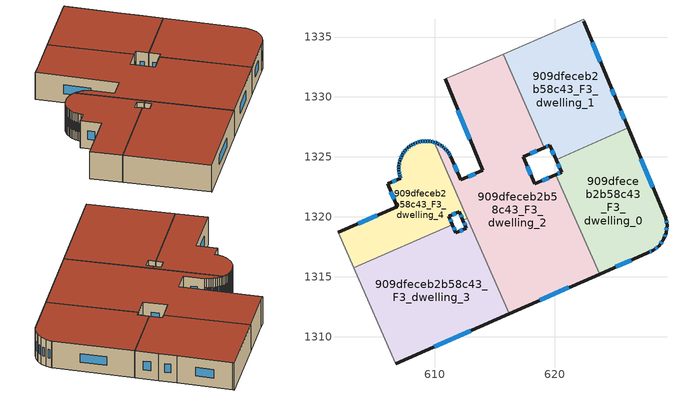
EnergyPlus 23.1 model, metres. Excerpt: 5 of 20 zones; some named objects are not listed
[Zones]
909dfeceb2b58c43_F3_dwelling_0
 floor to 909dfeceb2b58c43_F2_dwelling_0 (EU_floor_Construction): 626.14,1327.41 629.27,1319.93 629.28,1319.9 629.38,1319.28 629.3,1318.67 629.11,1318.16 629.08,1318.09 628.71,1317.59 628.22,1317.21 627.78,1317 623.75,1315.23 620.11,1323.53 620.58,1323.73 620.12,1324.78 z9
 wall outside (EU_wall_Construction): 623.75,1315.23 627.78,1317 628.22,1317.21 628.71,1317.59 629.08,1318.09 629.11,1318.16 629.31,1318.67 629.38,1319.28 629.28,1319.9 629.28,1319.93 626.14,1327.41 / 620.12,1324.78 620.58,1323.73 620.11,1323.53 z9:12
 wall to 909dfeceb2b58c43_F3_dwelling_2 (EU_wall_Construction): 620.11,1323.53 623.75,1315.23 z9:12
 wall to 909dfeceb2b58c43_F3_dwelling_1 (EU_wall_Construction): 626.14,1327.41 620.12,1324.77 z9:12
 window (EU_Window_Construction): 629.33,1318.88 629.35,1319.07 / 629.18,1318.33 629.24,1318.5 / 628.84,1317.76 628.95,1317.92 / 628.39,1317.34 628.54,1317.46 / 627.93,1317.07 628.07,1317.14 / 625.12,1315.83 626.41,1316.4 / 620.42,1323.66 620.27,1323.6 / 620.28,1324.42 620.42,1324.09 / 628.21,1322.47 627.2,1324.87 / 629.34,1319.49 629.31,1319.69 z10.02:10.98
 roof outside (EU_roof_Construction): 628.22,1317.21 628.71,1317.59 629.08,1318.09 629.11,1318.16 629.31,1318.67 629.38,1319.28 629.28,1319.9 629.28,1319.93 626.14,1327.41 620.12,1324.78 620.58,1323.73 620.11,1323.53 623.75,1315.23 627.78,1317 z12
909dfeceb2b58c43_F3_dwelling_1
 floor to 909dfeceb2b58c43_F2_dwelling_1 (EU_floor_Construction): 622.48,1336.34 622.44,1336.3 624.54,1331.19 625.22,1329.6 626.14,1327.41 620.12,1324.78 619.59,1325.98 619.12,1325.77 615.7,1333.57 622.43,1336.46 z9
 wall outside (EU_wall_Construction): 619.12,1325.77 619.59,1325.98 620.12,1324.78 / 626.14,1327.41 625.22,1329.6 624.54,1331.19 622.44,1336.3 z9:12
 wall adiabatic (EU_wall_Construction): 622.44,1336.3 622.48,1336.34 622.43,1336.46 615.7,1333.57 z9:12
 wall to 909dfeceb2b58c43_F3_dwelling_2 (EU_wall_Construction): 615.7,1333.57 619.13,1325.77 z9:12
 window (EU_Window_Construction): 619.77,1325.57 619.94,1325.18 / 619.28,1325.84 619.43,1325.91 / 623.83,1332.93 623.16,1334.57 / 624.99,1330.14 624.77,1330.65 / 625.82,1328.16 625.53,1328.86 z10.02:10.98
 roof outside (EU_roof_Construction): 626.14,1327.41 625.22,1329.6 624.54,1331.19 622.44,1336.3 622.48,1336.34 622.43,1336.46 615.7,1333.57 619.12,1325.77 619.59,1325.98 620.12,1324.78 z12
909dfeceb2b58c43_F3_dwelling_2
 floor to 909dfeceb2b58c43_F2_dwelling_2 (EU_floor_Construction): 615.7,1333.57 619.12,1325.77 617.37,1325 618.36,1322.75 620.11,1323.53 623.75,1315.23 616.22,1311.93 609.95,1326.22 610.14,1326.16 610.33,1326.08 610.51,1325.96 610.69,1325.84 610.85,1325.69 610.99,1325.55 611.12,1325.38 611.24,1325.2 611.34,1325.01 612.16,1323.1 613.99,1323.88 610.87,1331.5 611.49,1331.76 z9
 wall outside (EU_wall_Construction): 610.87,1331.5 613.99,1323.88 612.16,1323.1 611.34,1325.01 611.24,1325.2 611.12,1325.38 610.99,1325.55 610.85,1325.69 610.69,1325.84 610.51,1325.96 610.33,1326.08 610.14,1326.16 609.95,1326.22 / 620.11,1323.53 618.36,1322.75 617.37,1325 619.12,1325.77 / 616.22,1311.93 623.75,1315.23 z9:12
 wall adiabatic (EU_wall_Construction): 615.7,1333.57 611.49,1331.76 610.87,1331.5 z9:12
 wall to 909dfeceb2b58c43_F3_dwelling_3 (EU_wall_Construction): 612.72,1319.9 616.22,1311.93 z9:12
 wall to 909dfeceb2b58c43_F3_dwelling_4 (EU_wall_Construction): 609.95,1326.22 612.72,1319.9 z9:12
 window (EU_Window_Construction): 610.45,1326 610.39,1326.04 / 610.63,1325.88 610.57,1325.92 / 610.79,1325.74 610.74,1325.79 / 610.94,1325.6 610.9,1325.64 / 611.08,1325.44 611.04,1325.49 / 611.2,1325.26 611.16,1325.32 / 611.3,1325.08 611.27,1325.14 / 611.88,1323.75 611.62,1324.36 / 613.37,1323.61 612.78,1323.36 / 611.93,1328.91 612.93,1326.47 / 617.97,1325.26 618.53,1325.51 / 618.02,1323.52 617.71,1324.23 / 619.51,1323.26 618.95,1323.02 / 618.78,1313.05 621.19,1314.11 / 610.08,1326.18 610.01,1326.2 / 610.27,1326.1 610.2,1326.13 z10.02:10.98
 roof outside (EU_roof_Construction): 623.75,1315.23 620.11,1323.53 618.36,1322.75 617.37,1325 619.12,1325.77 615.7,1333.57 611.49,1331.76 610.87,1331.5 613.99,1323.88 612.16,1323.1 611.34,1325.01 611.24,1325.2 611.12,1325.38 610.99,1325.55 610.85,1325.69 610.69,1325.84 610.51,1325.96 610.33,1326.08 610.14,1326.16 609.95,1326.22 616.22,1311.93 z12
909dfeceb2b58c43_F3_dwelling_3
 floor to 909dfeceb2b58c43_F2_dwelling_3 (EU_floor_Construction): 612.72,1319.9 616.22,1311.93 606.73,1307.76 606.71,1307.83 603.23,1315.74 611.47,1319.35 611.77,1318.67 612.64,1319.06 612.35,1319.74 z9
 wall outside (EU_wall_Construction): 612.35,1319.74 612.64,1319.06 611.77,1318.67 611.47,1319.35 / 606.73,1307.76 616.22,1311.93 z9:12
 wall adiabatic (EU_wall_Construction): 603.23,1315.74 606.71,1307.83 606.73,1307.76 z9:12
 wall to 909dfeceb2b58c43_F3_dwelling_4 (EU_wall_Construction): 612.72,1319.9 612.35,1319.74 / 611.47,1319.35 603.23,1315.74 z9:12
 window (EU_Window_Construction): 611.67,1318.9 611.57,1319.12 / 612.35,1318.93 612.07,1318.8 / 612.45,1319.5 612.54,1319.29 / 609.96,1309.18 612.99,1310.51 z10.02:10.98
 roof outside (EU_roof_Construction): 616.22,1311.93 612.72,1319.9 612.35,1319.74 612.64,1319.06 611.77,1318.67 611.47,1319.35 603.23,1315.74 606.71,1307.83 606.73,1307.76 z12
909dfeceb2b58c43_F3_dwelling_4
 floor to 909dfeceb2b58c43_F2_dwelling_4 (EU_floor_Construction): 609.95,1326.22 612.72,1319.9 612.35,1319.74 612.05,1320.42 611.18,1320.03 611.47,1319.35 603.23,1315.74 601.93,1318.71 606.89,1320.84 606.07,1322.75 607.16,1323.22 607.1,1323.42 607.04,1323.63 607.01,1323.84 607.01,1324.05 607.01,1324.26 607.04,1324.47 607.09,1324.68 607.15,1324.88 607.24,1325.07 607.35,1325.26 607.47,1325.44 607.6,1325.6 607.76,1325.75 607.92,1325.88 608.09,1326 608.28,1326.1 608.48,1326.18 608.68,1326.26 608.89,1326.3 609.1,1326.32 609.31,1326.33 609.53,1326.32 609.74,1326.29 609.94,1326.23 z9
 wall outside (EU_wall_Construction): 609.95,1326.22 609.94,1326.23 609.74,1326.29 609.53,1326.32 609.31,1326.33 609.1,1326.32 608.89,1326.3 608.68,1326.26 608.48,1326.18 608.28,1326.1 608.09,1326 607.93,1325.88 607.76,1325.75 607.6,1325.6 607.47,1325.44 607.35,1325.26 607.24,1325.07 607.15,1324.88 607.09,1324.68 607.04,1324.47 607.01,1324.26 607.01,1324.05 607.01,1323.84 607.04,1323.63 607.1,1323.42 607.16,1323.22 606.07,1322.75 606.89,1320.84 601.93,1318.71 / 611.47,1319.35 611.18,1320.03 612.05,1320.42 612.35,1319.74 z9:12
 wall adiabatic (EU_wall_Construction): 601.93,1318.71 603.23,1315.74 z9:12
 window (EU_Window_Construction): 606.79,1323.06 606.44,1322.91 / 607.12,1323.35 607.14,1323.29 / 607.06,1323.56 607.08,1323.49 / 607.02,1323.77 607.03,1323.7 / 607.01,1323.98 607.01,1323.91 / 607.01,1324.19 607.01,1324.12 / 607.03,1324.4 607.02,1324.33 / 607.07,1324.61 607.05,1324.54 / 607.13,1324.81 607.11,1324.75 / 607.21,1325.01 607.18,1324.95 / 607.31,1325.2 607.28,1325.14 / 607.43,1325.38 607.39,1325.32 / 607.56,1325.54 607.52,1325.49 / 607.7,1325.7 607.65,1325.65 / 607.87,1325.84 607.81,1325.8 / 608.04,1325.96 607.98,1325.92 / 608.22,1326.06 608.16,1326.03 / 608.41,1326.15 608.35,1326.13 / 608.61,1326.23 608.55,1326.21 / 608.82,1326.29 608.75,1326.27 / 609.03,1326.32 608.96,1326.31 / 609.24,1326.33 609.17,1326.33 / 609.45,1326.32 609.38,1326.32 / 609.67,1326.3 609.6,1326.31 / 609.87,1326.25 609.81,1326.27 / 612.15,1320.18 612.24,1319.97 / 611.47,1320.16 611.75,1320.29 / 611.37,1319.58 611.28,1319.8 / 605.2,1320.11 603.62,1319.43 / 606.35,1322.1 606.61,1321.49 z10.02:10.98
 roof outside (EU_roof_Construction): 611.47,1319.35 611.18,1320.03 612.05,1320.42 612.35,1319.74 612.72,1319.9 609.95,1326.22 609.94,1326.23 609.74,1326.29 609.53,1326.32 609.31,1326.33 609.1,1326.32 608.89,1326.3 608.68,1326.26 608.48,1326.18 608.28,1326.1 608.09,1326 607.93,1325.88 607.76,1325.75 607.6,1325.6 607.47,1325.44 607.35,1325.26 607.24,1325.07 607.15,1324.88 607.09,1324.68 607.04,1324.47 607.01,1324.26 607.01,1324.05 607.01,1323.84 607.04,1323.63 607.1,1323.42 607.16,1323.22 606.07,1322.75 606.89,1320.84 601.93,1318.71 603.23,1315.74 z12
[Building]
EU S2 Campaign: North Axis=0; Terrain=City; Solar Distribution=FullExterior
[Site:Location]
Vienna: Latitude=48; Longitude=16.5; Time Zone=1; Elevation=183
[SizingPeriod:WeatherFileDays]
AnnualSizingPeriod: Begin Month=1; Begin Day of Month=1; End Month=12; End Day of Month=31; Day of Week for Start Day=Monday; Use Weather File Daylight Saving Period=No; Use Weather File Rain and Snow Indicators=No
[MATERIAL]
EU_InternalMass_Material: Roughness=MediumRough; Thickness=0.1; Conductivity=1; Density=1800; Specific Heat=900; Thermal Absorptance=0.9; Solar Absorptance=0.7; Visible Absorptance=0.7
[MATERIAL:NOMASS] Roughness=MediumRough; Thermal Absorptance=0.9; Solar Absorptance=0.7; Visible Absorptance=0.7
Name | Thermal Resistance
EU_wall_NoMass | 0.942466
EU_roof_NoMass | 0.551687
EU_floor_NoMass | 0.66527
[WINDOWMATERIAL:SIMPLEGLAZINGSYSTEM]
EU_Window_SimpleGlazing: UFactor=2.03367; Solar Heat Gain Coefficient=0.65; Visible Transmittance=0.65
[CONSTRUCTION]
EU_wall_Construction: EU_wall_NoMass
EU_roof_Construction: EU_roof_NoMass
EU_floor_Construction: EU_floor_NoMass
EU_Window_Construction: EU_Window_SimpleGlazing
EU_InternalMass_Construction: EU_InternalMass_Material
[ZONE] Type=1; Multiplier=1; Ceiling Height=autocalculate; Floor Area=autocalculate; Part of Total Floor Area=Yes
Name | Volume
909dfeceb2b58c43_F3_dwelling_0 | 208.783
909dfeceb2b58c43_F3_dwelling_1 | 208.789
909dfeceb2b58c43_F3_dwelling_2 | 417.598
909dfeceb2b58c43_F3_dwelling_3 | 268.424
909dfeceb2b58c43_F3_dwelling_4 | 149.141
[INTERNALMASS] Construction=EU_InternalMass_Construction
Name | Zone or ZoneList | Surface Area
909dfeceb2b58c43_F3_dwelling_0_EU_InternalMass | 909dfeceb2b58c43_F3_dwelling_0 | 69.5949
909dfeceb2b58c43_F3_dwelling_1_EU_InternalMass | 909dfeceb2b58c43_F3_dwelling_1 | 69.5958
909dfeceb2b58c43_F3_dwelling_2_EU_InternalMass | 909dfeceb2b58c43_F3_dwelling_2 | 139.2
909dfeceb2b58c43_F3_dwelling_3_EU_InternalMass | 909dfeceb2b58c43_F3_dwelling_3 | 89.4751
909dfeceb2b58c43_F3_dwelling_4_EU_InternalMass | 909dfeceb2b58c43_F3_dwelling_4 | 49.7148
[OTHEREQUIPMENT] Fuel Type=Electricity; Design Level Calculation Method=Watts/Area; Power per Zone Floor Area=1; Fraction Latent=0; Fraction Radiant=0; Fraction Lost=0; Carbon Dioxide Generation Rate=0; EndUse Subcategory=EU_Step8_InternalGains
Name | Zone or ZoneList or Space or SpaceList | Schedule
EU_Step8_InternalGain_909dfeceb2b58c43_F3_dwelling_0_f000 | 909dfeceb2b58c43_F3_dwelling_0 | EU_Step8_GainSchedule_909dfeceb2b58c43_F3_dwelling_0_f000
EU_Step8_InternalGain_909dfeceb2b58c43_F3_dwelling_1_f000 | 909dfeceb2b58c43_F3_dwelling_1 | EU_Step8_GainSchedule_909dfeceb2b58c43_F3_dwelling_1_f000
EU_Step8_InternalGain_909dfeceb2b58c43_F3_dwelling_2_f000 | 909dfeceb2b58c43_F3_dwelling_2 | EU_Step8_GainSchedule_909dfeceb2b58c43_F3_dwelling_2_f000
EU_Step8_InternalGain_909dfeceb2b58c43_F3_dwelling_3_f000 | 909dfeceb2b58c43_F3_dwelling_3 | EU_Step8_GainSchedule_909dfeceb2b58c43_F3_dwelling_3_f000
EU_Step8_InternalGain_909dfeceb2b58c43_F3_dwelling_4_f000 | 909dfeceb2b58c43_F3_dwelling_4 | EU_Step8_GainSchedule_909dfeceb2b58c43_F3_dwelling_4_f000
[ZONEVENTILATION:DESIGNFLOWRATE] Schedule=EU_AlwaysOn; Design Flow Rate Calculation Method=AirChanges/Hour; Air Changes per Hour=0.530523; Ventilation Type=Natural; Fan Pressure Rise=0; Fan Total Efficiency=1; Constant Term Coefficient=1; Temperature Term Coefficient=0; Velocity Term Coefficient=0; Velocity Squared Term Coefficient=0; Minimum Indoor Temperature=-100; Maximum Indoor Temperature=100; Delta Temperature=-100; Minimum Outdoor Temperature=-100; Maximum Outdoor Temperature=100; Maximum Wind Speed=40
Name | Zone or ZoneList or Space or SpaceList
EU_ConstantAir_909dfeceb2b58c43_F3_dwelling_0 | 909dfeceb2b58c43_F3_dwelling_0
EU_ConstantAir_909dfeceb2b58c43_F3_dwelling_1 | 909dfeceb2b58c43_F3_dwelling_1
EU_ConstantAir_909dfeceb2b58c43_F3_dwelling_2 | 909dfeceb2b58c43_F3_dwelling_2
EU_ConstantAir_909dfeceb2b58c43_F3_dwelling_3 | 909dfeceb2b58c43_F3_dwelling_3
EU_ConstantAir_909dfeceb2b58c43_F3_dwelling_4 | 909dfeceb2b58c43_F3_dwelling_4
[HVACTEMPLATE:ZONE:IDEALLOADSAIRSYSTEM] System Availability Schedule=EU_AlwaysOn; Maximum Heating Supply Air Temperature=50; Minimum Cooling Supply Air Temperature=13; Maximum Heating Supply Air Humidity Ratio=0.0156; Minimum Cooling Supply Air Humidity Ratio=0.0077; Heating Limit=NoLimit; Cooling Limit=NoLimit; Heating Availability Schedule=EU_AlwaysOn; Cooling Availability Schedule=EU_CoolingOff; Dehumidification Control Type=ConstantSensibleHeatRatio; Cooling Sensible Heat Ratio=0.7; Dehumidification Setpoint=60; Humidification Control Type=None; Humidification Setpoint=30; Outdoor Air Method=None; Outdoor Air Flow Rate per Person=0.00944; Outdoor Air Flow Rate per Zone Floor Area=0; Outdoor Air Flow Rate per Zone=0; Demand Controlled Ventilation Type=None; Outdoor Air Economizer Type=NoEconomizer; Heat Recovery Type=None; Sensible Heat Recovery Effectiveness=0.7; Latent Heat Recovery Effectiveness=0.65
Name | Template Thermostat
909dfeceb2b58c43_F3_dwelling_0 | EU_HeatOnly_909dfeceb2b58c43_F3_dwelling_0
909dfeceb2b58c43_F3_dwelling_1 | EU_HeatOnly_909dfeceb2b58c43_F3_dwelling_1
909dfeceb2b58c43_F3_dwelling_2 | EU_HeatOnly_909dfeceb2b58c43_F3_dwelling_2
909dfeceb2b58c43_F3_dwelling_3 | EU_HeatOnly_909dfeceb2b58c43_F3_dwelling_3
909dfeceb2b58c43_F3_dwelling_4 | EU_HeatOnly_909dfeceb2b58c43_F3_dwelling_4
[SIZING:ZONE] Zone Cooling Design Supply Air Temperature Input Method=SupplyAirTemperature; Zone Cooling Design Supply Air Temperature=13; Zone Heating Design Supply Air Temperature Input Method=SupplyAirTemperature; Zone Heating Design Supply Air Temperature=50; Zone Cooling Design Supply Air Humidity Ratio=0.008; Zone Heating Design Supply Air Humidity Ratio=0.008; Cooling Design Air Flow Method=DesignDay; Cooling Design Air Flow Rate=0; Cooling Minimum Air Flow per Zone Floor Area=0.000762; Cooling Minimum Air Flow=0; Cooling Minimum Air Flow Fraction=0.2; Heating Design Air Flow Method=DesignDay; Heating Design Air Flow Rate=0; Heating Maximum Air Flow per Zone Floor Area=0.002032; Heating Maximum Air Flow=0.141576; Heating Maximum Air Flow Fraction=0.3; Account for Dedicated Outdoor Air System=No; Dedicated Outdoor Air System Control Strategy=NeutralSupplyAir; Dedicated Outdoor Air Low Setpoint Temperature for Design=autosize; Dedicated Outdoor Air High Setpoint Temperature for Design=autosize; Zone Load Sizing Method=Sensible Load Only No Latent Load; Zone Latent Cooling Design Supply Air Humidity Ratio Input Method=HumidityRatioDifference; Zone Cooling Design Supply Air Humidity Ratio Difference=0.005; Zone Latent Heating Design Supply Air Humidity Ratio Input Method=HumidityRatioDifference; Zone Humidification Design Supply Air Humidity Ratio Difference=0.005
909dfeceb2b58c43_F3_dwelling_0; 909dfeceb2b58c43_F3_dwelling_1; 909dfeceb2b58c43_F3_dwelling_2; 909dfeceb2b58c43_F3_dwelling_3; 909dfeceb2b58c43_F3_dwelling_4
[SCHEDULE:CONSTANT]
Name | Hourly Value
EU_AlwaysOn | 1
EU_CoolingOff | 0
[SCHEDULE:FILE] Column Number=1; Rows to Skip at Top=0; Number of Hours of Data=8760; Column Separator=Comma; Interpolate to Timestep=No; Minutes per Item=60; Adjust Schedule for Daylight Savings=Yes
Name | File
EU_Step8_GainSchedule_909dfeceb2b58c43_F3_dwelling_0_f000 | ../../schedules/909dfeceb2b58c43/909dfeceb2b58c43_F3_dwelling_0_f000_gain.csv
EU_Step8_GainSchedule_909dfeceb2b58c43_F3_dwelling_1_f000 | ../../schedules/909dfeceb2b58c43/909dfeceb2b58c43_F3_dwelling_1_f000_gain.csv
EU_Step8_GainSchedule_909dfeceb2b58c43_F3_dwelling_2_f000 | ../../schedules/909dfeceb2b58c43/909dfeceb2b58c43_F3_dwelling_2_f000_gain.csv
EU_Step8_GainSchedule_909dfeceb2b58c43_F3_dwelling_3_f000 | ../../schedules/909dfeceb2b58c43/909dfeceb2b58c43_F3_dwelling_3_f000_gain.csv
EU_Step8_GainSchedule_909dfeceb2b58c43_F3_dwelling_4_f000 | ../../schedules/909dfeceb2b58c43/909dfeceb2b58c43_F3_dwelling_4_f000_gain.csv
